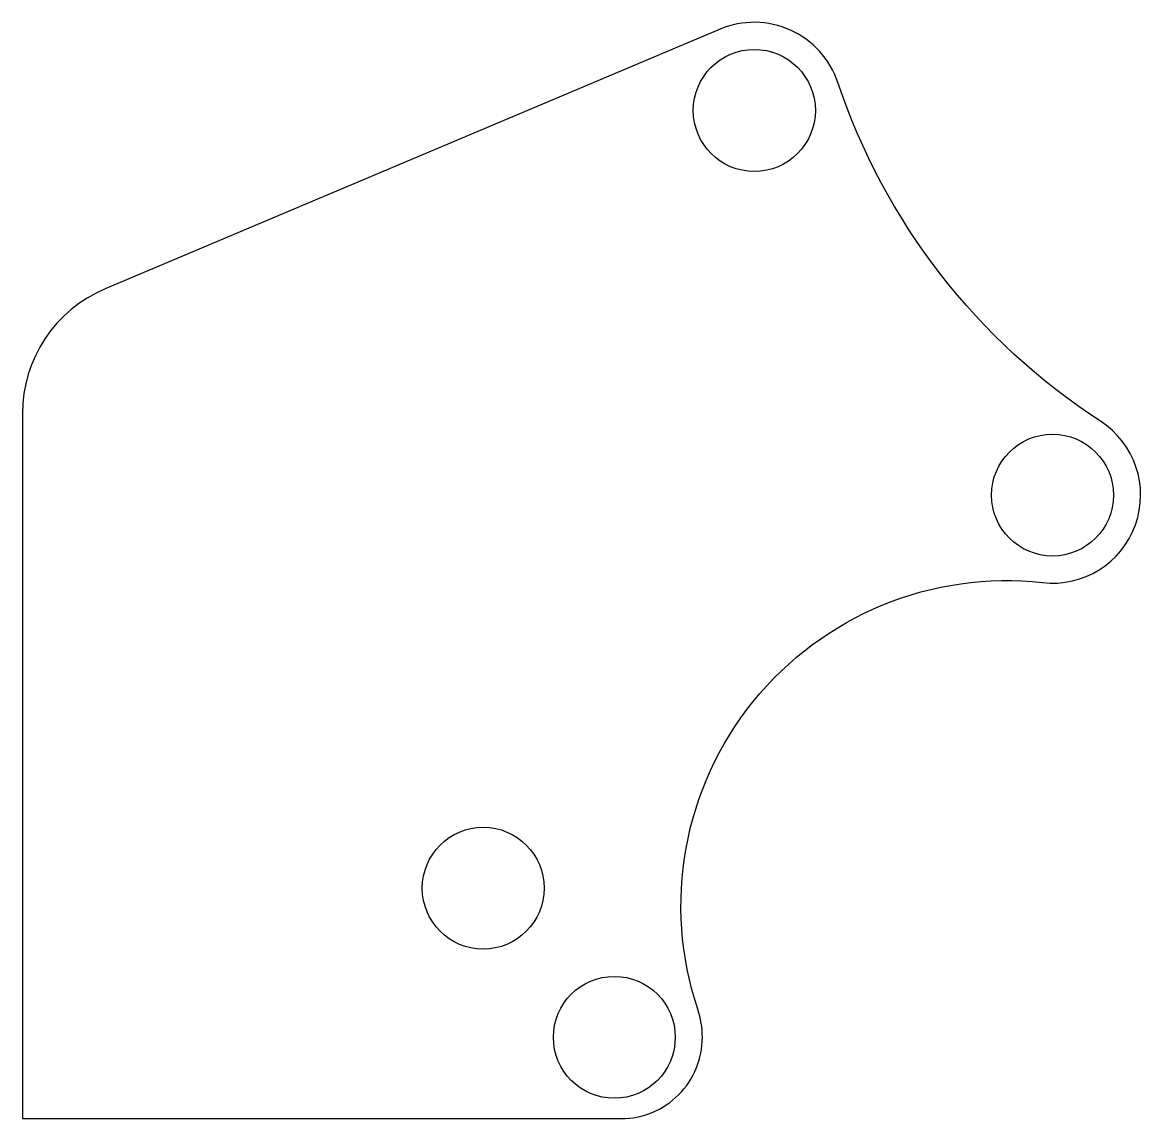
# Model space of a CAD drawing. Header units: inches. Extents: x -1.5 to 8.8, y -2.8 to 7.4.
import ezdxf

# ---------------------------------------------------------------- set-up
doc = ezdxf.new("R2010")
doc.units = ezdxf.units.IN
doc.header["$MEASUREMENT"] = 0

msp = doc.modelspace()

# ---------------------------------------------------------------- linework, layer by layer
msp.add_lwpolyline([(-1.5, 3.75), (-1.5, -2.75), (4.021, -2.75, 0.414214), (4.771, -2, 0.081016), (4.729, -1.742, -0.548329), (7.909, 2.193, 0.791463), (8.442, 3.682, -0.169433), (6.02, 6.806, 0.436559), (4.934, 7.296), (-0.736, 4.902, 0.30149)], format="xyb", close=True)
for centre, radius in [((5.25, 6.547), 0.563), ((8, 3), 0.562), ((2.75, -0.625), 0.562), ((3.959, -2), 0.562)]:
    msp.add_circle(centre, radius)

doc.saveas('drawing.dxf')
